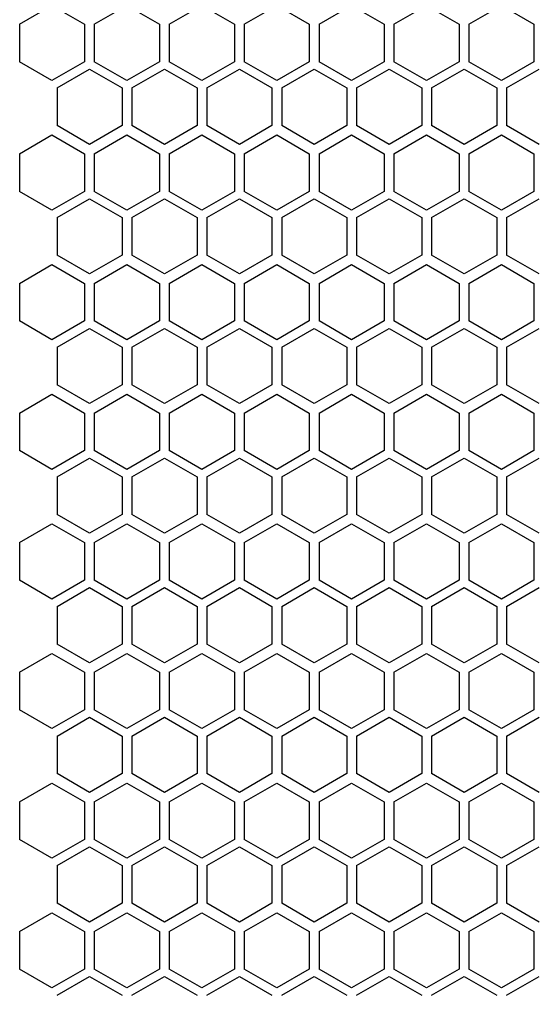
# Model space of a CAD drawing. Header units: millimetres. Extents: x 55614 to 110757, y -66981 to -47484.
# Drawn here: x 64049.7 to 64113.2, y -54863.2 to -54743.8 of the extents above; entities that cross this region are included whole.
import ezdxf

# ---------------------------------------------------------------- set-up
doc = ezdxf.new("R2010")
doc.units = ezdxf.units.MM
doc.layers.add('4215-0412-2_0', color=7, linetype='Continuous')
doc.layers.add('THICK', color=7, linetype='Continuous', lineweight=0)

# ---------------------------------------------------------------- blocks, each defined once
blk = doc.blocks.new('2-1725')
at = {"layer": '4215-0412-2_0', "color": 7, "linetype": 'Continuous'}
for p, q in [((-17037.11, -71824.1), (-17033.11, -71821.79)), ((-17033.11, -71821.79), (-17029.11, -71824.1)), ((-17027.91, -71824.1), (-17023.91, -71821.79)), ((-17023.91, -71821.79), (-17019.91, -71824.1)), ((-17018.71, -71824.1), (-17014.71, -71821.79)), ((-17014.71, -71821.79), (-17010.71, -71824.1)), ((-17009.51, -71824.1), (-17005.51, -71821.79)), ((-17005.51, -71821.79), (-17001.51, -71824.1)), ((-17000.31, -71824.1), (-16996.31, -71821.79)), ((-16996.31, -71821.79), (-16992.31, -71824.1)), ((-16991.11, -71824.1), (-16987.11, -71821.79)), ((-16987.11, -71821.79), (-16983.11, -71824.1)), ((-16981.91, -71824.1), (-16977.91, -71821.79)), ((-16977.91, -71821.79), (-16973.91, -71824.1)), ((-17037.11, -71824.1), (-17037.11, -71828.72)), ((-17029.11, -71824.1), (-17029.11, -71828.72)), ((-17027.91, -71824.1), (-17027.91, -71828.72)), ((-17019.91, -71824.1), (-17019.91, -71828.72)), ((-17018.71, -71824.1), (-17018.71, -71828.72)), ((-17010.71, -71824.1), (-17010.71, -71828.72)), ((-17009.51, -71824.1), (-17009.51, -71828.72)), ((-17001.51, -71824.1), (-17001.51, -71828.72)), ((-17000.31, -71824.1), (-17000.31, -71828.72)), ((-16992.31, -71824.1), (-16992.31, -71828.72)), ((-16991.11, -71824.1), (-16991.11, -71828.72)), ((-16983.11, -71824.1), (-16983.11, -71828.72)), ((-16981.91, -71824.1), (-16981.91, -71828.72)), ((-16973.91, -71824.1), (-16973.91, -71828.72)), ((-17033.11, -71831.03), (-17037.11, -71828.72)), ((-17029.11, -71828.72), (-17033.11, -71831.03)), ((-17023.91, -71831.03), (-17027.91, -71828.72)), ((-17019.91, -71828.72), (-17023.91, -71831.03)), ((-17014.71, -71831.03), (-17018.71, -71828.72)), ((-17010.71, -71828.72), (-17014.71, -71831.03)), ((-17005.51, -71831.03), (-17009.51, -71828.72)), ((-17001.51, -71828.72), (-17005.51, -71831.03)), ((-16996.31, -71831.03), (-17000.31, -71828.72)), ((-16992.31, -71828.72), (-16996.31, -71831.03)), ((-16987.11, -71831.03), (-16991.11, -71828.72)), ((-16983.11, -71828.72), (-16987.11, -71831.03)), ((-16977.91, -71831.03), (-16981.91, -71828.72)), ((-16973.91, -71828.72), (-16977.91, -71831.03)), ((-17032.49, -71831.94), (-17028.49, -71829.63)), ((-17028.49, -71829.63), (-17024.49, -71831.94)), ((-17023.29, -71831.94), (-17019.29, -71829.63)), ((-17019.29, -71829.63), (-17015.29, -71831.94)), ((-17014.09, -71831.94), (-17010.09, -71829.63)), ((-17010.09, -71829.63), (-17006.09, -71831.94)), ((-17004.89, -71831.94), (-17000.89, -71829.63)), ((-17000.89, -71829.63), (-16996.89, -71831.94)), ((-16995.69, -71831.94), (-16991.69, -71829.63)), ((-16991.69, -71829.63), (-16987.69, -71831.94)), ((-16986.49, -71831.94), (-16982.49, -71829.63)), ((-16982.49, -71829.63), (-16978.49, -71831.94)), ((-16977.29, -71831.94), (-16973.29, -71829.63)), ((-17032.49, -71831.94), (-17032.49, -71836.56)), ((-17024.49, -71831.94), (-17024.49, -71836.56)), ((-17023.29, -71831.94), (-17023.29, -71836.56)), ((-17015.29, -71831.94), (-17015.29, -71836.56)), ((-17014.09, -71831.94), (-17014.09, -71836.56)), ((-17006.09, -71831.94), (-17006.09, -71836.56)), ((-17004.89, -71831.94), (-17004.89, -71836.56)), ((-16996.89, -71831.94), (-16996.89, -71836.56)), ((-16995.69, -71831.94), (-16995.69, -71836.56)), ((-16987.69, -71831.94), (-16987.69, -71836.56)), ((-16986.49, -71831.94), (-16986.49, -71836.56)), ((-16978.49, -71831.94), (-16978.49, -71836.56)), ((-16977.29, -71831.94), (-16977.29, -71836.56)), ((-17028.49, -71838.87), (-17032.49, -71836.56)), ((-17024.49, -71836.56), (-17028.49, -71838.87)), ((-17019.29, -71838.87), (-17023.29, -71836.56)), ((-17015.29, -71836.56), (-17019.29, -71838.87)), ((-17010.09, -71838.87), (-17014.09, -71836.56)), ((-17006.09, -71836.56), (-17010.09, -71838.87)), ((-17000.89, -71838.87), (-17004.89, -71836.56)), ((-16996.89, -71836.56), (-17000.89, -71838.87)), ((-16991.69, -71838.87), (-16995.69, -71836.56)), ((-16987.69, -71836.56), (-16991.69, -71838.87)), ((-16982.49, -71838.87), (-16986.49, -71836.56)), ((-16978.49, -71836.56), (-16982.49, -71838.87)), ((-16973.29, -71838.87), (-16977.29, -71836.56)), ((-17037.11, -71840.03), (-17033.11, -71837.72)), ((-17033.11, -71837.72), (-17029.11, -71840.03)), ((-17027.91, -71840.03), (-17023.91, -71837.72)), ((-17023.91, -71837.72), (-17019.91, -71840.03)), ((-17018.71, -71840.03), (-17014.71, -71837.72)), ((-17014.71, -71837.72), (-17010.71, -71840.03)), ((-17009.51, -71840.03), (-17005.51, -71837.72)), ((-17005.51, -71837.72), (-17001.51, -71840.03)), ((-17000.31, -71840.03), (-16996.31, -71837.72)), ((-16996.31, -71837.72), (-16992.31, -71840.03)), ((-16991.11, -71840.03), (-16987.11, -71837.72)), ((-16987.11, -71837.72), (-16983.11, -71840.03)), ((-16981.91, -71840.03), (-16977.91, -71837.72)), ((-16977.91, -71837.72), (-16973.91, -71840.03)), ((-17037.11, -71840.03), (-17037.11, -71844.65)), ((-17029.11, -71840.03), (-17029.11, -71844.65)), ((-17027.91, -71840.03), (-17027.91, -71844.65)), ((-17019.91, -71840.03), (-17019.91, -71844.65)), ((-17018.71, -71840.03), (-17018.71, -71844.65)), ((-17010.71, -71840.03), (-17010.71, -71844.65)), ((-17009.51, -71840.03), (-17009.51, -71844.65)), ((-17001.51, -71840.03), (-17001.51, -71844.65)), ((-17000.31, -71840.03), (-17000.31, -71844.65)), ((-16992.31, -71840.03), (-16992.31, -71844.65)), ((-16991.11, -71840.03), (-16991.11, -71844.65)), ((-16983.11, -71840.03), (-16983.11, -71844.65)), ((-16981.91, -71840.03), (-16981.91, -71844.65)), ((-16973.91, -71840.03), (-16973.91, -71844.65)), ((-17033.11, -71846.96), (-17037.11, -71844.65)), ((-17029.11, -71844.65), (-17033.11, -71846.96)), ((-17023.91, -71846.96), (-17027.91, -71844.65)), ((-17019.91, -71844.65), (-17023.91, -71846.96)), ((-17014.71, -71846.96), (-17018.71, -71844.65)), ((-17010.71, -71844.65), (-17014.71, -71846.96)), ((-17005.51, -71846.96), (-17009.51, -71844.65)), ((-17001.51, -71844.65), (-17005.51, -71846.96)), ((-16996.31, -71846.96), (-17000.31, -71844.65)), ((-16992.31, -71844.65), (-16996.31, -71846.96)), ((-16987.11, -71846.96), (-16991.11, -71844.65)), ((-16983.11, -71844.65), (-16987.11, -71846.96)), ((-16977.91, -71846.96), (-16981.91, -71844.65)), ((-16973.91, -71844.65), (-16977.91, -71846.96)), ((-17032.49, -71847.87), (-17028.49, -71845.56)), ((-17028.49, -71845.56), (-17024.49, -71847.87)), ((-17023.29, -71847.87), (-17019.29, -71845.56)), ((-17019.29, -71845.56), (-17015.29, -71847.87)), ((-17014.09, -71847.87), (-17010.09, -71845.56)), ((-17010.09, -71845.56), (-17006.09, -71847.87)), ((-17004.89, -71847.87), (-17000.89, -71845.56)), ((-17000.89, -71845.56), (-16996.89, -71847.87)), ((-16995.69, -71847.87), (-16991.69, -71845.56)), ((-16991.69, -71845.56), (-16987.69, -71847.87)), ((-16986.49, -71847.87), (-16982.49, -71845.56)), ((-16982.49, -71845.56), (-16978.49, -71847.87)), ((-16977.29, -71847.87), (-16973.29, -71845.56)), ((-17032.49, -71847.87), (-17032.49, -71852.49)), ((-17024.49, -71847.87), (-17024.49, -71852.49)), ((-17023.29, -71847.87), (-17023.29, -71852.49)), ((-17015.29, -71847.87), (-17015.29, -71852.49)), ((-17014.09, -71847.87), (-17014.09, -71852.49)), ((-17006.09, -71847.87), (-17006.09, -71852.49)), ((-17004.89, -71847.87), (-17004.89, -71852.49)), ((-16996.89, -71847.87), (-16996.89, -71852.49)), ((-16995.69, -71847.87), (-16995.69, -71852.49)), ((-16987.69, -71847.87), (-16987.69, -71852.49)), ((-16986.49, -71847.87), (-16986.49, -71852.49)), ((-16978.49, -71847.87), (-16978.49, -71852.49)), ((-16977.29, -71847.87), (-16977.29, -71852.49)), ((-17028.49, -71854.8), (-17032.49, -71852.49)), ((-17024.49, -71852.49), (-17028.49, -71854.8)), ((-17019.29, -71854.8), (-17023.29, -71852.49)), ((-17015.29, -71852.49), (-17019.29, -71854.8)), ((-17010.09, -71854.8), (-17014.09, -71852.49)), ((-17006.09, -71852.49), (-17010.09, -71854.8)), ((-17000.89, -71854.8), (-17004.89, -71852.49)), ((-16996.89, -71852.49), (-17000.89, -71854.8)), ((-16991.69, -71854.8), (-16995.69, -71852.49)), ((-16987.69, -71852.49), (-16991.69, -71854.8)), ((-16982.49, -71854.8), (-16986.49, -71852.49)), ((-16978.49, -71852.49), (-16982.49, -71854.8)), ((-16973.29, -71854.8), (-16977.29, -71852.49)), ((-17037.11, -71855.96), (-17033.11, -71853.65)), ((-17033.11, -71853.65), (-17029.11, -71855.96)), ((-17027.91, -71855.96), (-17023.91, -71853.65)), ((-17023.91, -71853.65), (-17019.91, -71855.96)), ((-17018.71, -71855.96), (-17014.71, -71853.65)), ((-17014.71, -71853.65), (-17010.71, -71855.96)), ((-17009.51, -71855.96), (-17005.51, -71853.65)), ((-17005.51, -71853.65), (-17001.51, -71855.96)), ((-17000.31, -71855.96), (-16996.31, -71853.65)), ((-16996.31, -71853.65), (-16992.31, -71855.96)), ((-16991.11, -71855.96), (-16987.11, -71853.65)), ((-16987.11, -71853.65), (-16983.11, -71855.96)), ((-16981.91, -71855.96), (-16977.91, -71853.65)), ((-16977.91, -71853.65), (-16973.91, -71855.96)), ((-17037.11, -71855.96), (-17037.11, -71860.58)), ((-17029.11, -71855.96), (-17029.11, -71860.58)), ((-17027.91, -71855.96), (-17027.91, -71860.58)), ((-17019.91, -71855.96), (-17019.91, -71860.58)), ((-17018.71, -71855.96), (-17018.71, -71860.58)), ((-17010.71, -71855.96), (-17010.71, -71860.58)), ((-17009.51, -71855.96), (-17009.51, -71860.58)), ((-17001.51, -71855.96), (-17001.51, -71860.58)), ((-17000.31, -71855.96), (-17000.31, -71860.58)), ((-16992.31, -71855.96), (-16992.31, -71860.58)), ((-16991.11, -71855.96), (-16991.11, -71860.58)), ((-16983.11, -71855.96), (-16983.11, -71860.58)), ((-16981.91, -71855.96), (-16981.91, -71860.58)), ((-16973.91, -71855.96), (-16973.91, -71860.58)), ((-17033.11, -71862.89), (-17037.11, -71860.58)), ((-17029.11, -71860.58), (-17033.11, -71862.89)), ((-17023.91, -71862.89), (-17027.91, -71860.58)), ((-17019.91, -71860.58), (-17023.91, -71862.89)), ((-17014.71, -71862.89), (-17018.71, -71860.58)), ((-17010.71, -71860.58), (-17014.71, -71862.89)), ((-17005.51, -71862.89), (-17009.51, -71860.58)), ((-17001.51, -71860.58), (-17005.51, -71862.89)), ((-16996.31, -71862.89), (-17000.31, -71860.58)), ((-16992.31, -71860.58), (-16996.31, -71862.89)), ((-16987.11, -71862.89), (-16991.11, -71860.58)), ((-16983.11, -71860.58), (-16987.11, -71862.89)), ((-16977.91, -71862.89), (-16981.91, -71860.58)), ((-16973.91, -71860.58), (-16977.91, -71862.89)), ((-17032.49, -71863.8), (-17028.49, -71861.49)), ((-17028.49, -71861.49), (-17024.49, -71863.8)), ((-17023.29, -71863.8), (-17019.29, -71861.49)), ((-17019.29, -71861.49), (-17015.29, -71863.8)), ((-17014.09, -71863.8), (-17010.09, -71861.49)), ((-17010.09, -71861.49), (-17006.09, -71863.8)), ((-17004.89, -71863.8), (-17000.89, -71861.49)), ((-17000.89, -71861.49), (-16996.89, -71863.8)), ((-16995.69, -71863.8), (-16991.69, -71861.49)), ((-16991.69, -71861.49), (-16987.69, -71863.8)), ((-16986.49, -71863.8), (-16982.49, -71861.49)), ((-16982.49, -71861.49), (-16978.49, -71863.8)), ((-16977.29, -71863.8), (-16973.29, -71861.49)), ((-17032.49, -71863.8), (-17032.49, -71868.42)), ((-17024.49, -71863.8), (-17024.49, -71868.42)), ((-17023.29, -71863.8), (-17023.29, -71868.42)), ((-17015.29, -71863.8), (-17015.29, -71868.42)), ((-17014.09, -71863.8), (-17014.09, -71868.42)), ((-17006.09, -71863.8), (-17006.09, -71868.42)), ((-17004.89, -71863.8), (-17004.89, -71868.42)), ((-16996.89, -71863.8), (-16996.89, -71868.42)), ((-16995.69, -71863.8), (-16995.69, -71868.42)), ((-16987.69, -71863.8), (-16987.69, -71868.42)), ((-16986.49, -71863.8), (-16986.49, -71868.42)), ((-16978.49, -71863.8), (-16978.49, -71868.42)), ((-16977.29, -71863.8), (-16977.29, -71868.42)), ((-17028.49, -71870.73), (-17032.49, -71868.42)), ((-17024.49, -71868.42), (-17028.49, -71870.73)), ((-17019.29, -71870.73), (-17023.29, -71868.42)), ((-17015.29, -71868.42), (-17019.29, -71870.73)), ((-17010.09, -71870.73), (-17014.09, -71868.42)), ((-17006.09, -71868.42), (-17010.09, -71870.73)), ((-17000.89, -71870.73), (-17004.89, -71868.42)), ((-16996.89, -71868.42), (-17000.89, -71870.73)), ((-16991.69, -71870.73), (-16995.69, -71868.42)), ((-16987.69, -71868.42), (-16991.69, -71870.73)), ((-16982.49, -71870.73), (-16986.49, -71868.42)), ((-16978.49, -71868.42), (-16982.49, -71870.73)), ((-16973.29, -71870.73), (-16977.29, -71868.42)), ((-17037.11, -71871.89), (-17033.11, -71869.58)), ((-17033.11, -71869.58), (-17029.11, -71871.89)), ((-17027.91, -71871.89), (-17023.91, -71869.58)), ((-17023.91, -71869.58), (-17019.91, -71871.89)), ((-17018.71, -71871.89), (-17014.71, -71869.58)), ((-17014.71, -71869.58), (-17010.71, -71871.89)), ((-17009.51, -71871.89), (-17005.51, -71869.58)), ((-17005.51, -71869.58), (-17001.51, -71871.89)), ((-17000.31, -71871.89), (-16996.31, -71869.58)), ((-16996.31, -71869.58), (-16992.31, -71871.89)), ((-16991.11, -71871.89), (-16987.11, -71869.58)), ((-16987.11, -71869.58), (-16983.11, -71871.89)), ((-16981.91, -71871.89), (-16977.91, -71869.58)), ((-16977.91, -71869.58), (-16973.91, -71871.89)), ((-17037.11, -71871.89), (-17037.11, -71876.51)), ((-17029.11, -71871.89), (-17029.11, -71876.51)), ((-17027.91, -71871.89), (-17027.91, -71876.51)), ((-17019.91, -71871.89), (-17019.91, -71876.51)), ((-17018.71, -71871.89), (-17018.71, -71876.51)), ((-17010.71, -71871.89), (-17010.71, -71876.51)), ((-17009.51, -71871.89), (-17009.51, -71876.51)), ((-17001.51, -71871.89), (-17001.51, -71876.51)), ((-17000.31, -71871.89), (-17000.31, -71876.51)), ((-16992.31, -71871.89), (-16992.31, -71876.51)), ((-16991.11, -71871.89), (-16991.11, -71876.51)), ((-16983.11, -71871.89), (-16983.11, -71876.51)), ((-16981.91, -71871.89), (-16981.91, -71876.51)), ((-16973.91, -71871.89), (-16973.91, -71876.51)), ((-17033.11, -71878.82), (-17037.11, -71876.51)), ((-17029.11, -71876.51), (-17033.11, -71878.82)), ((-17023.91, -71878.82), (-17027.91, -71876.51)), ((-17019.91, -71876.51), (-17023.91, -71878.82)), ((-17014.71, -71878.82), (-17018.71, -71876.51)), ((-17010.71, -71876.51), (-17014.71, -71878.82)), ((-17005.51, -71878.82), (-17009.51, -71876.51)), ((-17001.51, -71876.51), (-17005.51, -71878.82)), ((-16996.31, -71878.82), (-17000.31, -71876.51)), ((-16992.31, -71876.51), (-16996.31, -71878.82)), ((-16987.11, -71878.82), (-16991.11, -71876.51)), ((-16983.11, -71876.51), (-16987.11, -71878.82)), ((-16977.91, -71878.82), (-16981.91, -71876.51)), ((-16973.91, -71876.51), (-16977.91, -71878.82)), ((-17032.49, -71879.73), (-17028.49, -71877.42)), ((-17028.49, -71877.42), (-17024.49, -71879.73)), ((-17023.29, -71879.73), (-17019.29, -71877.42)), ((-17019.29, -71877.42), (-17015.29, -71879.73)), ((-17014.09, -71879.73), (-17010.09, -71877.42)), ((-17010.09, -71877.42), (-17006.09, -71879.73)), ((-17004.89, -71879.73), (-17000.89, -71877.42)), ((-17000.89, -71877.42), (-16996.89, -71879.73)), ((-16995.69, -71879.73), (-16991.69, -71877.42)), ((-16991.69, -71877.42), (-16987.69, -71879.73)), ((-16986.49, -71879.73), (-16982.49, -71877.42)), ((-16982.49, -71877.42), (-16978.49, -71879.73)), ((-16977.29, -71879.73), (-16973.29, -71877.42)), ((-17032.49, -71879.73), (-17032.49, -71884.35)), ((-17024.49, -71879.73), (-17024.49, -71884.35)), ((-17023.29, -71879.73), (-17023.29, -71884.35)), ((-17015.29, -71879.73), (-17015.29, -71884.35)), ((-17014.09, -71879.73), (-17014.09, -71884.35)), ((-17006.09, -71879.73), (-17006.09, -71884.35)), ((-17004.89, -71879.73), (-17004.89, -71884.35)), ((-16996.89, -71879.73), (-16996.89, -71884.35)), ((-16995.69, -71879.73), (-16995.69, -71884.35)), ((-16987.69, -71879.73), (-16987.69, -71884.35)), ((-16986.49, -71879.73), (-16986.49, -71884.35)), ((-16978.49, -71879.73), (-16978.49, -71884.35)), ((-16977.29, -71879.73), (-16977.29, -71884.35)), ((-17028.49, -71886.66), (-17032.49, -71884.35)), ((-17024.49, -71884.35), (-17028.49, -71886.66)), ((-17019.29, -71886.66), (-17023.29, -71884.35)), ((-17015.29, -71884.35), (-17019.29, -71886.66)), ((-17010.09, -71886.66), (-17014.09, -71884.35)), ((-17006.09, -71884.35), (-17010.09, -71886.66)), ((-17000.89, -71886.66), (-17004.89, -71884.35)), ((-16996.89, -71884.35), (-17000.89, -71886.66)), ((-16991.69, -71886.66), (-16995.69, -71884.35)), ((-16987.69, -71884.35), (-16991.69, -71886.66)), ((-16982.49, -71886.66), (-16986.49, -71884.35)), ((-16978.49, -71884.35), (-16982.49, -71886.66)), ((-16973.29, -71886.66), (-16977.29, -71884.35)), ((-17037.11, -71887.82), (-17033.11, -71885.51)), ((-17033.11, -71885.51), (-17029.11, -71887.82)), ((-17027.91, -71887.82), (-17023.91, -71885.51)), ((-17023.91, -71885.51), (-17019.91, -71887.82)), ((-17018.71, -71887.82), (-17014.71, -71885.51)), ((-17014.71, -71885.51), (-17010.71, -71887.82)), ((-17009.51, -71887.82), (-17005.51, -71885.51)), ((-17005.51, -71885.51), (-17001.51, -71887.82)), ((-17000.31, -71887.82), (-16996.31, -71885.51)), ((-16996.31, -71885.51), (-16992.31, -71887.82)), ((-16991.11, -71887.82), (-16987.11, -71885.51)), ((-16987.11, -71885.51), (-16983.11, -71887.82)), ((-16981.91, -71887.82), (-16977.91, -71885.51)), ((-16977.91, -71885.51), (-16973.91, -71887.82)), ((-17037.11, -71887.82), (-17037.11, -71892.44)), ((-17029.11, -71887.82), (-17029.11, -71892.44)), ((-17027.91, -71887.82), (-17027.91, -71892.44)), ((-17019.91, -71887.82), (-17019.91, -71892.44)), ((-17018.71, -71887.82), (-17018.71, -71892.44)), ((-17010.71, -71887.82), (-17010.71, -71892.44)), ((-17009.51, -71887.82), (-17009.51, -71892.44)), ((-17001.51, -71887.82), (-17001.51, -71892.44)), ((-17000.31, -71887.82), (-17000.31, -71892.44)), ((-16992.31, -71887.82), (-16992.31, -71892.44)), ((-16991.11, -71887.82), (-16991.11, -71892.44)), ((-16983.11, -71887.82), (-16983.11, -71892.44)), ((-16981.91, -71887.82), (-16981.91, -71892.44)), ((-16973.91, -71887.82), (-16973.91, -71892.44)), ((-17033.11, -71894.75), (-17037.11, -71892.44)), ((-17029.11, -71892.44), (-17033.11, -71894.75)), ((-17023.91, -71894.75), (-17027.91, -71892.44)), ((-17019.91, -71892.44), (-17023.91, -71894.75)), ((-17014.71, -71894.75), (-17018.71, -71892.44)), ((-17010.71, -71892.44), (-17014.71, -71894.75)), ((-17005.51, -71894.75), (-17009.51, -71892.44)), ((-17001.51, -71892.44), (-17005.51, -71894.75)), ((-16996.31, -71894.75), (-17000.31, -71892.44)), ((-16992.31, -71892.44), (-16996.31, -71894.75)), ((-16987.11, -71894.75), (-16991.11, -71892.44)), ((-16983.11, -71892.44), (-16987.11, -71894.75)), ((-16977.91, -71894.75), (-16981.91, -71892.44)), ((-16973.91, -71892.44), (-16977.91, -71894.75)), ((-17032.49, -71895.66), (-17028.49, -71893.35)), ((-17028.49, -71893.35), (-17024.49, -71895.66)), ((-17023.29, -71895.66), (-17019.29, -71893.35)), ((-17019.29, -71893.35), (-17015.29, -71895.66)), ((-17014.09, -71895.66), (-17010.09, -71893.35)), ((-17010.09, -71893.35), (-17006.09, -71895.66)), ((-17004.89, -71895.66), (-17000.89, -71893.35)), ((-17000.89, -71893.35), (-16996.89, -71895.66)), ((-16995.69, -71895.66), (-16991.69, -71893.35)), ((-16991.69, -71893.35), (-16987.69, -71895.66)), ((-16986.49, -71895.66), (-16982.49, -71893.35)), ((-16982.49, -71893.35), (-16978.49, -71895.66)), ((-16977.29, -71895.66), (-16973.29, -71893.35)), ((-17032.49, -71895.66), (-17032.49, -71900.28)), ((-17024.49, -71895.66), (-17024.49, -71900.28)), ((-17023.29, -71895.66), (-17023.29, -71900.28)), ((-17015.29, -71895.66), (-17015.29, -71900.28)), ((-17014.09, -71895.66), (-17014.09, -71900.28)), ((-17006.09, -71895.66), (-17006.09, -71900.28)), ((-17004.89, -71895.66), (-17004.89, -71900.28)), ((-16996.89, -71895.66), (-16996.89, -71900.28)), ((-16995.69, -71895.66), (-16995.69, -71900.28)), ((-16987.69, -71895.66), (-16987.69, -71900.28)), ((-16986.49, -71895.66), (-16986.49, -71900.28)), ((-16978.49, -71895.66), (-16978.49, -71900.28)), ((-16977.29, -71895.66), (-16977.29, -71900.28)), ((-17028.49, -71902.59), (-17032.49, -71900.28)), ((-17024.49, -71900.28), (-17028.49, -71902.59)), ((-17019.29, -71902.59), (-17023.29, -71900.28)), ((-17015.29, -71900.28), (-17019.29, -71902.59)), ((-17010.09, -71902.59), (-17014.09, -71900.28)), ((-17006.09, -71900.28), (-17010.09, -71902.59)), ((-17000.89, -71902.59), (-17004.89, -71900.28)), ((-16996.89, -71900.28), (-17000.89, -71902.59)), ((-16991.69, -71902.59), (-16995.69, -71900.28)), ((-16987.69, -71900.28), (-16991.69, -71902.59)), ((-16982.49, -71902.59), (-16986.49, -71900.28)), ((-16978.49, -71900.28), (-16982.49, -71902.59)), ((-16973.29, -71902.59), (-16977.29, -71900.28)), ((-17037.11, -71903.75), (-17033.11, -71901.44)), ((-17033.11, -71901.44), (-17029.11, -71903.75)), ((-17027.91, -71903.75), (-17023.91, -71901.44)), ((-17023.91, -71901.44), (-17019.91, -71903.75)), ((-17018.71, -71903.75), (-17014.71, -71901.44)), ((-17014.71, -71901.44), (-17010.71, -71903.75)), ((-17009.51, -71903.75), (-17005.51, -71901.44)), ((-17005.51, -71901.44), (-17001.51, -71903.75)), ((-17000.31, -71903.75), (-16996.31, -71901.44)), ((-16996.31, -71901.44), (-16992.31, -71903.75)), ((-16991.11, -71903.75), (-16987.11, -71901.44)), ((-16987.11, -71901.44), (-16983.11, -71903.75)), ((-16981.91, -71903.75), (-16977.91, -71901.44)), ((-16977.91, -71901.44), (-16973.91, -71903.75)), ((-17037.11, -71903.75), (-17037.11, -71908.37)), ((-17029.11, -71903.75), (-17029.11, -71908.37)), ((-17027.91, -71903.75), (-17027.91, -71908.37)), ((-17019.91, -71903.75), (-17019.91, -71908.37)), ((-17018.71, -71903.75), (-17018.71, -71908.37)), ((-17010.71, -71903.75), (-17010.71, -71908.37)), ((-17009.51, -71903.75), (-17009.51, -71908.37)), ((-17001.51, -71903.75), (-17001.51, -71908.37)), ((-17000.31, -71903.75), (-17000.31, -71908.37)), ((-16992.31, -71903.75), (-16992.31, -71908.37)), ((-16991.11, -71903.75), (-16991.11, -71908.37)), ((-16983.11, -71903.75), (-16983.11, -71908.37)), ((-16981.91, -71903.75), (-16981.91, -71908.37)), ((-16973.91, -71903.75), (-16973.91, -71908.37)), ((-17033.11, -71910.68), (-17037.11, -71908.37)), ((-17029.11, -71908.37), (-17033.11, -71910.68)), ((-17023.91, -71910.68), (-17027.91, -71908.37)), ((-17019.91, -71908.37), (-17023.91, -71910.68)), ((-17014.71, -71910.68), (-17018.71, -71908.37)), ((-17010.71, -71908.37), (-17014.71, -71910.68)), ((-17005.51, -71910.68), (-17009.51, -71908.37)), ((-17001.51, -71908.37), (-17005.51, -71910.68)), ((-16996.31, -71910.68), (-17000.31, -71908.37)), ((-16992.31, -71908.37), (-16996.31, -71910.68)), ((-16987.11, -71910.68), (-16991.11, -71908.37)), ((-16983.11, -71908.37), (-16987.11, -71910.68)), ((-16977.91, -71910.68), (-16981.91, -71908.37)), ((-16973.91, -71908.37), (-16977.91, -71910.68)), ((-17032.49, -71911.59), (-17028.49, -71909.28)), ((-17028.49, -71909.28), (-17024.49, -71911.59)), ((-17023.29, -71911.59), (-17019.29, -71909.28)), ((-17019.29, -71909.28), (-17015.29, -71911.59)), ((-17014.09, -71911.59), (-17010.09, -71909.28)), ((-17010.09, -71909.28), (-17006.09, -71911.59)), ((-17004.89, -71911.59), (-17000.89, -71909.28)), ((-17000.89, -71909.28), (-16996.89, -71911.59)), ((-16995.69, -71911.59), (-16991.69, -71909.28)), ((-16991.69, -71909.28), (-16987.69, -71911.59)), ((-16986.49, -71911.59), (-16982.49, -71909.28)), ((-16982.49, -71909.28), (-16978.49, -71911.59)), ((-16977.29, -71911.59), (-16973.29, -71909.28)), ((-17032.49, -71911.59), (-17032.49, -71916.21)), ((-17024.49, -71911.59), (-17024.49, -71916.21)), ((-17023.29, -71911.59), (-17023.29, -71916.21)), ((-17015.29, -71911.59), (-17015.29, -71916.21)), ((-17014.09, -71911.59), (-17014.09, -71916.21)), ((-17006.09, -71911.59), (-17006.09, -71916.21)), ((-17004.89, -71911.59), (-17004.89, -71916.21)), ((-16996.89, -71911.59), (-16996.89, -71916.21)), ((-16995.69, -71911.59), (-16995.69, -71916.21)), ((-16987.69, -71911.59), (-16987.69, -71916.21)), ((-16986.49, -71911.59), (-16986.49, -71916.21)), ((-16978.49, -71911.59), (-16978.49, -71916.21)), ((-16977.29, -71911.59), (-16977.29, -71916.21)), ((-17028.49, -71918.52), (-17032.49, -71916.21)), ((-17024.49, -71916.21), (-17028.49, -71918.52)), ((-17019.29, -71918.52), (-17023.29, -71916.21)), ((-17015.29, -71916.21), (-17019.29, -71918.52)), ((-17010.09, -71918.52), (-17014.09, -71916.21)), ((-17006.09, -71916.21), (-17010.09, -71918.52)), ((-17000.89, -71918.52), (-17004.89, -71916.21)), ((-16996.89, -71916.21), (-17000.89, -71918.52)), ((-16991.69, -71918.52), (-16995.69, -71916.21)), ((-16987.69, -71916.21), (-16991.69, -71918.52)), ((-16982.49, -71918.52), (-16986.49, -71916.21)), ((-16978.49, -71916.21), (-16982.49, -71918.52)), ((-16973.29, -71918.52), (-16977.29, -71916.21)), ((-17037.11, -71919.68), (-17033.11, -71917.37)), ((-17033.11, -71917.37), (-17029.11, -71919.68)), ((-17027.91, -71919.68), (-17023.91, -71917.37)), ((-17023.91, -71917.37), (-17019.91, -71919.68)), ((-17018.71, -71919.68), (-17014.71, -71917.37)), ((-17014.71, -71917.37), (-17010.71, -71919.68)), ((-17009.51, -71919.68), (-17005.51, -71917.37)), ((-17005.51, -71917.37), (-17001.51, -71919.68)), ((-17000.31, -71919.68), (-16996.31, -71917.37)), ((-16996.31, -71917.37), (-16992.31, -71919.68)), ((-16991.11, -71919.68), (-16987.11, -71917.37)), ((-16987.11, -71917.37), (-16983.11, -71919.68)), ((-16981.91, -71919.68), (-16977.91, -71917.37)), ((-16977.91, -71917.37), (-16973.91, -71919.68)), ((-17037.11, -71919.68), (-17037.11, -71924.3)), ((-17029.11, -71919.68), (-17029.11, -71924.3)), ((-17027.91, -71919.68), (-17027.91, -71924.3)), ((-17019.91, -71919.68), (-17019.91, -71924.3)), ((-17018.71, -71919.68), (-17018.71, -71924.3)), ((-17010.71, -71919.68), (-17010.71, -71924.3)), ((-17009.51, -71919.68), (-17009.51, -71924.3)), ((-17001.51, -71919.68), (-17001.51, -71924.3)), ((-17000.31, -71919.68), (-17000.31, -71924.3)), ((-16992.31, -71919.68), (-16992.31, -71924.3)), ((-16991.11, -71919.68), (-16991.11, -71924.3)), ((-16983.11, -71919.68), (-16983.11, -71924.3)), ((-16981.91, -71919.68), (-16981.91, -71924.3)), ((-16973.91, -71919.68), (-16973.91, -71924.3)), ((-17033.11, -71926.61), (-17037.11, -71924.3)), ((-17029.11, -71924.3), (-17033.11, -71926.61)), ((-17023.91, -71926.61), (-17027.91, -71924.3)), ((-17019.91, -71924.3), (-17023.91, -71926.61)), ((-17014.71, -71926.61), (-17018.71, -71924.3)), ((-17010.71, -71924.3), (-17014.71, -71926.61)), ((-17005.51, -71926.61), (-17009.51, -71924.3)), ((-17001.51, -71924.3), (-17005.51, -71926.61)), ((-16996.31, -71926.61), (-17000.31, -71924.3)), ((-16992.31, -71924.3), (-16996.31, -71926.61)), ((-16987.11, -71926.61), (-16991.11, -71924.3)), ((-16983.11, -71924.3), (-16987.11, -71926.61)), ((-16977.91, -71926.61), (-16981.91, -71924.3)), ((-16973.91, -71924.3), (-16977.91, -71926.61)), ((-17032.49, -71927.52), (-17028.49, -71925.21)), ((-17028.49, -71925.21), (-17024.49, -71927.52)), ((-17023.29, -71927.52), (-17019.29, -71925.21)), ((-17019.29, -71925.21), (-17015.29, -71927.52)), ((-17014.09, -71927.52), (-17010.09, -71925.21)), ((-17010.09, -71925.21), (-17006.09, -71927.52)), ((-17004.89, -71927.52), (-17000.89, -71925.21)), ((-17000.89, -71925.21), (-16996.89, -71927.52)), ((-16995.69, -71927.52), (-16991.69, -71925.21)), ((-16991.69, -71925.21), (-16987.69, -71927.52)), ((-16986.49, -71927.52), (-16982.49, -71925.21)), ((-16982.49, -71925.21), (-16978.49, -71927.52)), ((-16977.29, -71927.52), (-16973.29, -71925.21)), ((-17032.49, -71927.52), (-17032.49, -71932.14)), ((-17024.49, -71927.52), (-17024.49, -71932.14)), ((-17023.29, -71927.52), (-17023.29, -71932.14)), ((-17015.29, -71927.52), (-17015.29, -71932.14)), ((-17014.09, -71927.52), (-17014.09, -71932.14)), ((-17006.09, -71927.52), (-17006.09, -71932.14)), ((-17004.89, -71927.52), (-17004.89, -71932.14)), ((-16996.89, -71927.52), (-16996.89, -71932.14)), ((-16995.69, -71927.52), (-16995.69, -71932.14)), ((-16987.69, -71927.52), (-16987.69, -71932.14)), ((-16986.49, -71927.52), (-16986.49, -71932.14)), ((-16978.49, -71927.52), (-16978.49, -71932.14)), ((-16977.29, -71927.52), (-16977.29, -71932.14)), ((-17028.49, -71934.45), (-17032.49, -71932.14)), ((-17024.49, -71932.14), (-17028.49, -71934.45)), ((-17019.29, -71934.45), (-17023.29, -71932.14)), ((-17015.29, -71932.14), (-17019.29, -71934.45)), ((-17010.09, -71934.45), (-17014.09, -71932.14)), ((-17006.09, -71932.14), (-17010.09, -71934.45)), ((-17000.89, -71934.45), (-17004.89, -71932.14)), ((-16996.89, -71932.14), (-17000.89, -71934.45)), ((-16991.69, -71934.45), (-16995.69, -71932.14)), ((-16987.69, -71932.14), (-16991.69, -71934.45)), ((-16982.49, -71934.45), (-16986.49, -71932.14)), ((-16978.49, -71932.14), (-16982.49, -71934.45)), ((-16973.29, -71934.45), (-16977.29, -71932.14)), ((-17037.11, -71935.61), (-17033.11, -71933.3)), ((-17033.11, -71933.3), (-17029.11, -71935.61)), ((-17027.91, -71935.61), (-17023.91, -71933.3)), ((-17023.91, -71933.3), (-17019.91, -71935.61)), ((-17018.71, -71935.61), (-17014.71, -71933.3)), ((-17014.71, -71933.3), (-17010.71, -71935.61)), ((-17009.51, -71935.61), (-17005.51, -71933.3)), ((-17005.51, -71933.3), (-17001.51, -71935.61)), ((-17000.31, -71935.61), (-16996.31, -71933.3)), ((-16996.31, -71933.3), (-16992.31, -71935.61)), ((-16991.11, -71935.61), (-16987.11, -71933.3)), ((-16987.11, -71933.3), (-16983.11, -71935.61)), ((-16981.91, -71935.61), (-16977.91, -71933.3)), ((-16977.91, -71933.3), (-16973.91, -71935.61)), ((-17037.11, -71935.61), (-17037.11, -71940.23)), ((-17029.11, -71935.61), (-17029.11, -71940.23)), ((-17027.91, -71935.61), (-17027.91, -71940.23)), ((-17019.91, -71935.61), (-17019.91, -71940.23)), ((-17018.71, -71935.61), (-17018.71, -71940.23)), ((-17010.71, -71935.61), (-17010.71, -71940.23)), ((-17009.51, -71935.61), (-17009.51, -71940.23)), ((-17001.51, -71935.61), (-17001.51, -71940.23)), ((-17000.31, -71935.61), (-17000.31, -71940.23)), ((-16992.31, -71935.61), (-16992.31, -71940.23)), ((-16991.11, -71935.61), (-16991.11, -71940.23)), ((-16983.11, -71935.61), (-16983.11, -71940.23)), ((-16981.91, -71935.61), (-16981.91, -71940.23)), ((-16973.91, -71935.61), (-16973.91, -71940.23)), ((-17033.11, -71942.54), (-17037.11, -71940.23)), ((-17029.11, -71940.23), (-17033.11, -71942.54)), ((-17023.91, -71942.54), (-17027.91, -71940.23)), ((-17019.91, -71940.23), (-17023.91, -71942.54)), ((-17014.71, -71942.54), (-17018.71, -71940.23)), ((-17010.71, -71940.23), (-17014.71, -71942.54)), ((-17005.51, -71942.54), (-17009.51, -71940.23)), ((-17001.51, -71940.23), (-17005.51, -71942.54)), ((-16996.31, -71942.54), (-17000.31, -71940.23)), ((-16992.31, -71940.23), (-16996.31, -71942.54)), ((-16987.11, -71942.54), (-16991.11, -71940.23)), ((-16983.11, -71940.23), (-16987.11, -71942.54)), ((-16977.91, -71942.54), (-16981.91, -71940.23)), ((-16973.91, -71940.23), (-16977.91, -71942.54)), ((-17032.49, -71943.45), (-17028.49, -71941.14)), ((-17028.49, -71941.14), (-17024.49, -71943.45)), ((-17023.29, -71943.45), (-17019.29, -71941.14)), ((-17019.29, -71941.14), (-17015.29, -71943.45)), ((-17014.09, -71943.45), (-17010.09, -71941.14)), ((-17010.09, -71941.14), (-17006.09, -71943.45)), ((-17004.89, -71943.45), (-17000.89, -71941.14)), ((-17000.89, -71941.14), (-16996.89, -71943.45)), ((-16995.69, -71943.45), (-16991.69, -71941.14)), ((-16991.69, -71941.14), (-16987.69, -71943.45)), ((-16986.49, -71943.45), (-16982.49, -71941.14)), ((-16982.49, -71941.14), (-16978.49, -71943.45)), ((-16977.29, -71943.45), (-16973.29, -71941.14))]:
    blk.add_line(p, q, dxfattribs=at)

msp = doc.modelspace()

# ---------------------------------------------------------------- block references
at = {"layer": 'THICK', "lineweight": -3}
msp.add_blockref('2-1725', (81086.76, 17079.761), dxfattribs=at)

doc.saveas('drawing.dxf')
